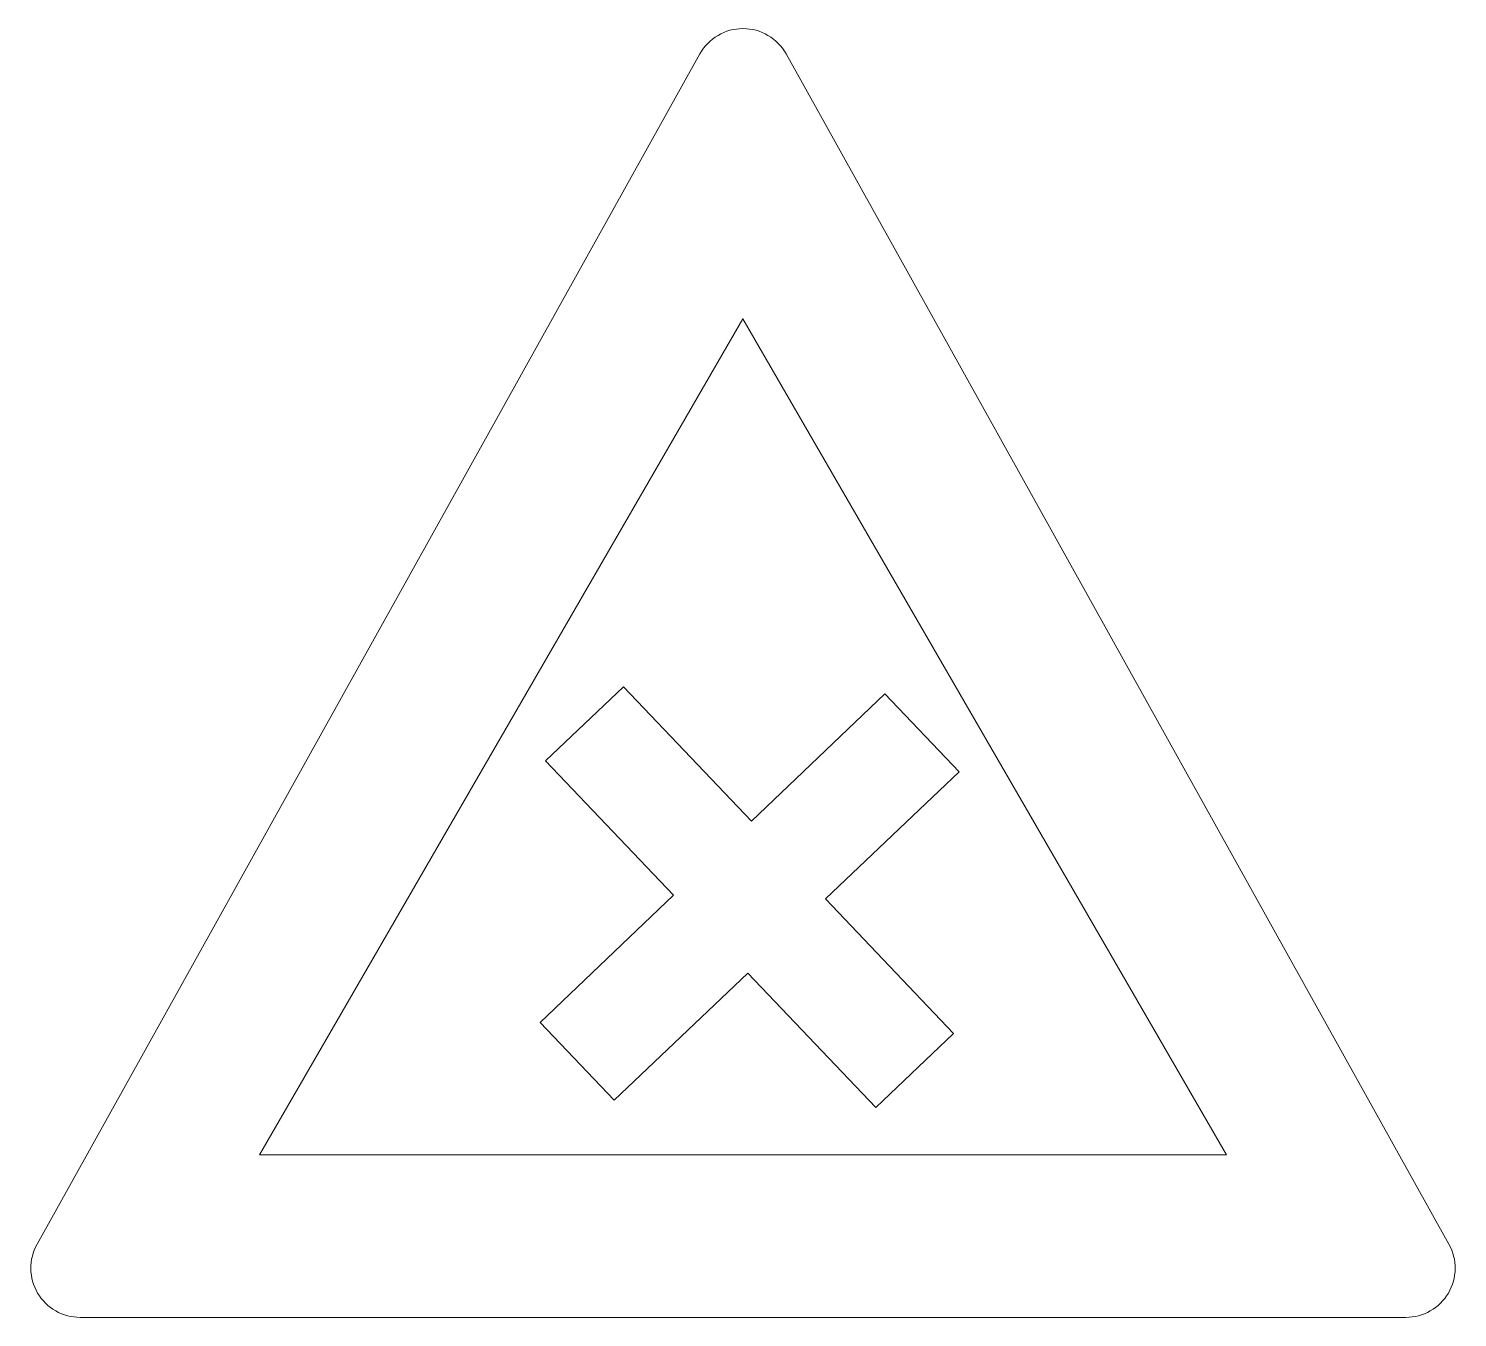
# Model space of a CAD drawing. Header units: millimetres. Extents: x 1878.542 to 1879.064, y 899.863 to 900.334.
import ezdxf

# ---------------------------------------------------------------- set-up
doc = ezdxf.new("R2010")
doc.units = ezdxf.units.MM
doc.layers.get('0').update_dxf_attribs({"lineweight": 9})

# ---------------------------------------------------------------- blocks, each defined once
blk = doc.blocks.new('*U124')
blk.add_lwpolyline([(0.24199, -0.2003, 0.572197), (0.25772, -0.17355), (0.01573, 0.26101, 0.587726), (-0.01573, 0.26101), (-0.25772, -0.17355, 0.572197), (-0.24199, -0.2003), (0, -0.2003)], format="xyb", close=True)
blk.add_lwpolyline([(0.17651, -0.14095), (0, -0.14095), (-0.17651, -0.14095), (0, 0.16433)], close=True)
for points in [[(0.00172, -0.07458), (-0.04705, -0.12103), (-0.07411, -0.09262), (-0.02534, -0.04617), (-0.07207, 0.0029), (-0.04366, 0.02996), (0.00307, -0.01911)], [(0.00172, -0.07458), (0.04845, -0.12364), (0.07686, -0.09659), (0.03013, -0.04752), (0.0789, -0.00106), (0.05184, 0.02734), (0.00307, -0.01911)]]:
    blk.add_lwpolyline(points)

msp = doc.modelspace()

# ---------------------------------------------------------------- block references
msp.add_blockref('*U124', (1878.80268, 900.06331))

doc.saveas('drawing.dxf')
